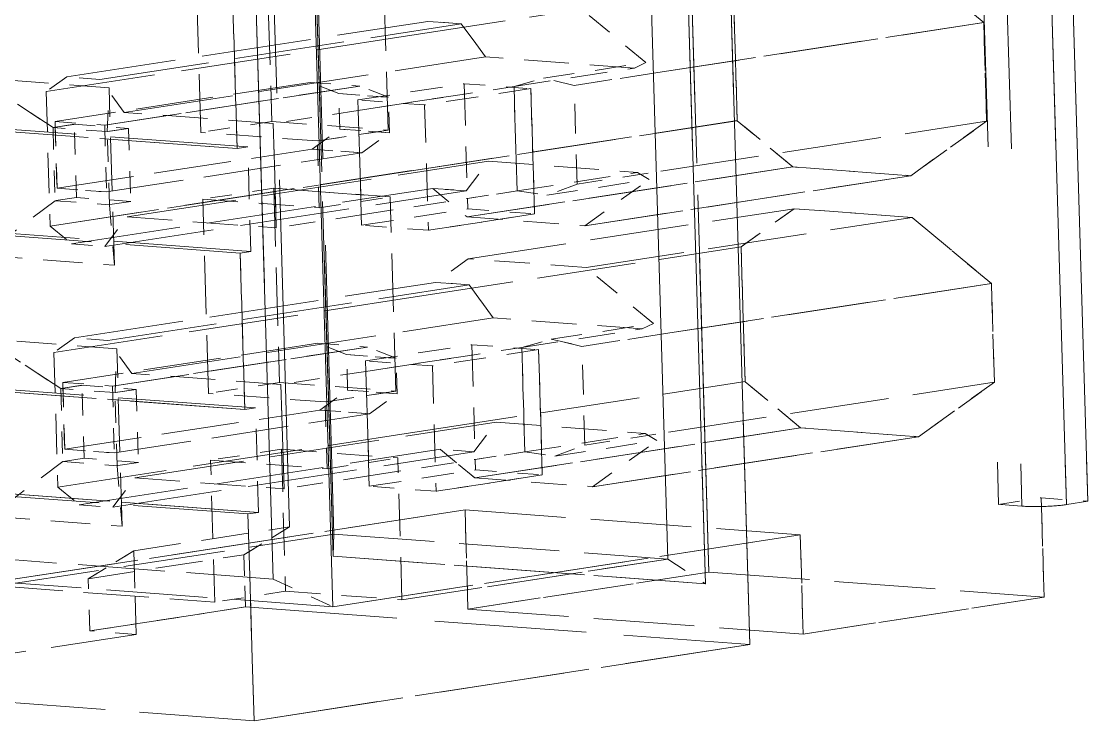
# Model space of a CAD drawing. Extents: x 23 to 417, y 3 to 294.
# Drawn here: x 328.52 to 333.6, y 138 to 141.33 of the extents above; entities that cross this region are included whole.
import ezdxf

# ---------------------------------------------------------------- set-up
doc = ezdxf.new("R2010")
doc.units = 0
doc.linetypes.add('DASHED', pattern=[15, 12, -3])
doc.layers.get('0').update_dxf_attribs({"lineweight": 13})

# ---------------------------------------------------------------- blocks, each defined once
blk = doc.blocks.new('BLOCK3535')
at = {"color": 7, "linetype": 'DASHED', "lineweight": 13}
for p, q in [((-41.505, 44.309), (-40.551, 12.073)), ((-40.551, 12.073), (-41.505, 44.309)), ((-41.895, 43.793), (-40.973, 12.649)), ((-40.973, 12.649), (-41.895, 43.793)), ((-39.084, 43.795), (-38.185, 13.406)), ((-39.084, 43.795), (-38.185, 13.406)), ((-38.863, 43.778), (-37.963, 13.389)), ((-38.863, 43.778), (-37.963, 13.389)), ((-37.54, 13.404), (-38.439, 43.793)), ((-38.439, 43.793), (-37.54, 13.404)), ((-37.337, 13.435), (-38.237, 43.824)), ((-38.237, 43.824), (-37.337, 13.435)), ((-41.333, 12.886), (-42.241, 43.533)), ((-41.333, 12.886), (-42.241, 43.533)), ((-44.52, 12.432), (-45.42, 42.821)), ((-44.52, 12.432), (-45.42, 42.821)), ((-45.969, 42.488), (-45.087, 12.695)), ((-45.087, 12.695), (-45.969, 42.488))]:
    blk.add_line(p, q, dxfattribs=at)
at = {"color": 7, "linetype": 'DASHED', "lineweight": 13, "ltscale": 0.299304}
for p, q in [((-41.296, 24.729), (-40.941, 12.762)), ((-40.941, 12.762), (-41.296, 24.729))]:
    blk.add_line(p, q, dxfattribs=at)
at = {"color": 7, "linetype": 'DASHED', "lineweight": 13, "ltscale": 0.275211}
for p, q in [((-44.93, 13.192), (-45.255, 24.195)), ((-44.93, 13.192), (-45.255, 24.195)), ((-44.833, 24.126), (-44.508, 13.122)), ((-44.833, 24.126), (-44.508, 13.122))]:
    blk.add_line(p, q, dxfattribs=at)
at = {"color": 7, "linetype": 'DASHED', "lineweight": 13, "ltscale": 0.28142}
for p, q in [((-44.516, 12.913), (-44.849, 24.165)), ((-44.849, 24.165), (-44.516, 12.913))]:
    blk.add_line(p, q, dxfattribs=at)
at = {"color": 7, "linetype": 'DASHED', "lineweight": 13, "ltscale": 0.0462}
for p, q in [((-45.155, 18.896), (-45.1, 17.049)), ((-45.155, 18.896), (-45.1, 17.049)), ((-45.774, 16.945), (-45.829, 18.792)), ((-45.774, 16.945), (-45.829, 18.792)), ((-43.993, 16.966), (-44.048, 18.813)), ((-43.993, 16.966), (-44.048, 18.813)), ((-45.081, 16.413), (-45.027, 14.566)), ((-45.081, 16.413), (-45.027, 14.566)), ((-45.701, 14.462), (-45.755, 16.31)), ((-45.701, 14.462), (-45.755, 16.31)), ((-43.919, 14.483), (-43.974, 16.331)), ((-43.919, 14.483), (-43.974, 16.331))]:
    blk.add_line(p, q, dxfattribs=at)
at = {"color": 7, "linetype": 'DASHED', "lineweight": 13, "ltscale": 0.02456}
for p, q in [((-39.082, 18.618), (-38.327, 17.99)), ((-38.327, 17.99), (-39.082, 18.618)), ((-39.008, 16.136), (-38.253, 15.507)), ((-38.253, 15.507), (-39.008, 16.136))]:
    blk.add_line(p, q, dxfattribs=at)
at = {"color": 7, "linetype": 'DASHED', "lineweight": 13, "ltscale": 0.037258}
for p, q in [((-45.429, 16.79), (-45.474, 18.28)), ((-45.474, 18.28), (-45.429, 16.79)), ((-45.356, 14.308), (-45.4, 15.797)), ((-45.4, 15.797), (-45.356, 14.308))]:
    blk.add_line(p, q, dxfattribs=at)
at = {"color": 7, "linetype": 'DASHED', "lineweight": 13, "ltscale": 0.078413}
for p, q in [((-43.809, 17.862), (-40.709, 18.338)), ((-43.809, 17.862), (-40.709, 18.338)), ((-41.427, 17.514), (-38.327, 17.99)), ((-43.771, 16.58), (-40.671, 17.057)), ((-41.399, 16.575), (-38.299, 17.051)), ((-41.399, 16.575), (-38.299, 17.051)), ((-40.142, 16.616), (-43.242, 16.14)), ((-43.242, 16.14), (-40.142, 16.616)), ((-39.02, 16.533), (-42.12, 16.056)), ((-42.12, 16.056), (-39.02, 16.533)), ((-43.231, 15.743), (-40.13, 16.219)), ((-43.231, 15.743), (-40.13, 16.219)), ((-42.109, 15.659), (-39.008, 16.136)), ((-42.109, 15.659), (-39.008, 16.136)), ((-43.735, 15.379), (-40.635, 15.856)), ((-43.735, 15.379), (-40.635, 15.856)), ((-41.353, 15.031), (-38.253, 15.507)), ((-43.698, 14.098), (-40.597, 14.574)), ((-43.698, 14.098), (-40.597, 14.574)), ((-41.326, 14.092), (-38.226, 14.568)), ((-41.326, 14.092), (-38.226, 14.568)), ((-40.069, 14.134), (-43.169, 13.657)), ((-43.169, 13.657), (-40.069, 14.134)), ((-38.947, 14.05), (-42.047, 13.574)), ((-42.047, 13.574), (-38.947, 14.05))]:
    blk.add_line(p, q, dxfattribs=at)
at = {"color": 7, "linetype": 'DASHED', "lineweight": 13, "ltscale": 0.032084}
for p, q in [((-40.671, 17.056), (-40.709, 18.339)), ((-40.709, 18.339), (-40.671, 17.056)), ((-40.597, 14.573), (-40.635, 15.856)), ((-40.635, 15.856), (-40.597, 14.573))]:
    blk.add_line(p, q, dxfattribs=at)
at = {"color": 7, "linetype": 'DASHED', "lineweight": 13, "ltscale": 0.02083}
for p, q in [((-41.542, 17.609), (-42.182, 18.142)), ((-41.542, 17.609), (-42.182, 18.142)), ((-41.468, 15.126), (-42.109, 15.659)), ((-41.468, 15.126), (-42.109, 15.659))]:
    blk.add_line(p, q, dxfattribs=at)
at = {"color": 7, "linetype": 'DASHED', "lineweight": 13, "ltscale": 0.086914}
for p, q in [((-47.051, 17.473), (-43.615, 18.001)), ((-47.004, 15.884), (-43.568, 16.412)), ((-46.978, 14.99), (-43.542, 15.518))]:
    blk.add_line(p, q, dxfattribs=at)
at = {"color": 7, "linetype": 'DASHED', "lineweight": 13, "ltscale": 0.086919}
for p, q in [((-47.051, 17.473), (-43.615, 18)), ((-46.978, 14.99), (-43.541, 15.518))]:
    blk.add_line(p, q, dxfattribs=at)
at = {"color": 7, "linetype": 'DASHED', "lineweight": 13, "ltscale": 0.086936}
for p, q in [((-46.734, 17.449), (-43.297, 17.977)), ((-46.734, 17.449), (-43.297, 17.977)), ((-47.246, 17.334), (-43.809, 17.862)), ((-47.246, 17.334), (-43.809, 17.862)), ((-46.504, 17.135), (-43.067, 17.663)), ((-46.504, 17.135), (-43.067, 17.663)), ((-46.474, 16.142), (-43.037, 16.67)), ((-46.474, 16.142), (-43.037, 16.67)), ((-47.208, 16.053), (-43.771, 16.581)), ((-46.687, 15.86), (-43.25, 16.388)), ((-46.687, 15.86), (-43.25, 16.388)), ((-46.66, 14.966), (-43.223, 15.495)), ((-46.66, 14.966), (-43.223, 15.495)), ((-47.173, 14.851), (-43.735, 15.379)), ((-47.173, 14.851), (-43.735, 15.379)), ((-46.43, 14.652), (-42.993, 15.18)), ((-46.43, 14.652), (-42.993, 15.18)), ((-46.401, 13.659), (-42.964, 14.187)), ((-46.401, 13.659), (-42.964, 14.187)), ((-47.135, 13.57), (-43.698, 14.098)), ((-47.135, 13.57), (-43.698, 14.098)), ((-46.613, 13.378), (-43.176, 13.906)), ((-46.613, 13.378), (-43.176, 13.906))]:
    blk.add_line(p, q, dxfattribs=at)
at = {"color": 7, "linetype": 'DASHED', "lineweight": 13, "ltscale": 0.007981}
for p, q in [((-43.615, 18.001), (-43.297, 17.977)), ((-43.542, 15.518), (-43.223, 15.495))]:
    blk.add_line(p, q, dxfattribs=at)
at = {"color": 7, "linetype": 'DASHED', "lineweight": 13, "ltscale": 0.00798}
for p, q in [((-43.297, 17.977), (-43.615, 18.001)), ((-43.25, 16.388), (-43.568, 16.412)), ((-43.568, 16.412), (-43.25, 16.388)), ((-43.223, 15.495), (-43.542, 15.518)), ((-43.176, 13.906), (-43.495, 13.929)), ((-43.176, 13.906), (-43.495, 13.929))]:
    blk.add_line(p, q, dxfattribs=at)
at = {"color": 7, "linetype": 'DASHED', "lineweight": 13, "ltscale": 0.009743}
for p, q in [((-43.297, 17.977), (-43.067, 17.663)), ((-43.067, 17.663), (-43.297, 17.977)), ((-46.504, 17.135), (-46.734, 17.449)), ((-46.504, 17.135), (-46.734, 17.449)), ((-43.223, 15.495), (-42.993, 15.18)), ((-42.993, 15.18), (-43.223, 15.495)), ((-46.43, 14.652), (-46.66, 14.966)), ((-46.43, 14.652), (-46.66, 14.966))]:
    blk.add_line(p, q, dxfattribs=at)
at = {"color": 7, "linetype": 'DASHED', "lineweight": 13, "ltscale": 0.078412}
for p, q in [((-38.327, 17.99), (-41.427, 17.514)), ((-38.253, 15.507), (-41.353, 15.031))]:
    blk.add_line(p, q, dxfattribs=at)
at = {"color": 7, "linetype": 'DASHED', "lineweight": 13, "ltscale": 0.02348}
for p, q in [((-38.327, 17.99), (-38.299, 17.051)), ((-38.299, 17.051), (-38.327, 17.99)), ((-38.253, 15.507), (-38.225, 14.568)), ((-38.225, 14.568), (-38.253, 15.507))]:
    blk.add_line(p, q, dxfattribs=at)
at = {"color": 7, "linetype": 'DASHED', "lineweight": 13, "ltscale": 0.035532}
for p, q in [((-41.649, 17.557), (-43.067, 17.663)), ((-41.649, 17.557), (-43.067, 17.663)), ((-45.086, 17.029), (-46.504, 17.135)), ((-45.086, 17.029), (-46.504, 17.135)), ((-43.037, 16.67), (-41.62, 16.564)), ((-43.037, 16.67), (-41.62, 16.564)), ((-46.474, 16.142), (-45.057, 16.036)), ((-46.474, 16.142), (-45.057, 16.036)), ((-41.576, 15.075), (-42.993, 15.18)), ((-41.576, 15.075), (-42.993, 15.18)), ((-45.013, 14.547), (-46.43, 14.652)), ((-45.013, 14.547), (-46.43, 14.652)), ((-42.964, 14.187), (-41.546, 14.081)), ((-42.964, 14.187), (-41.546, 14.081)), ((-46.401, 13.659), (-44.983, 13.553)), ((-46.401, 13.659), (-44.983, 13.553))]:
    blk.add_line(p, q, dxfattribs=at)
at = {"color": 7, "linetype": 'DASHED', "lineweight": 13, "ltscale": 0.028979}
for p, q in [((-42.795, 17.381), (-41.649, 17.557)), ((-42.795, 17.381), (-41.649, 17.557)), ((-42.765, 16.388), (-41.62, 16.564)), ((-42.765, 16.388), (-41.62, 16.564)), ((-42.721, 14.899), (-41.576, 15.075)), ((-42.721, 14.899), (-41.576, 15.075)), ((-42.692, 13.905), (-41.546, 14.081)), ((-42.692, 13.905), (-41.546, 14.081))]:
    blk.add_line(p, q, dxfattribs=at)
at = {"color": 7, "linetype": 'DASHED', "lineweight": 13, "ltscale": 0.024606}
for p, q in [((-42.514, 17.46), (-41.542, 17.609)), ((-42.514, 17.46), (-41.542, 17.609)), ((-42.482, 16.347), (-41.509, 16.496)), ((-42.482, 16.347), (-41.509, 16.496)), ((-42.441, 14.977), (-41.468, 15.126)), ((-42.441, 14.977), (-41.468, 15.126)), ((-42.408, 13.864), (-41.435, 14.013)), ((-42.408, 13.864), (-41.435, 14.013))]:
    blk.add_line(p, q, dxfattribs=at)
at = {"color": 7, "linetype": 'DASHED', "lineweight": 13, "ltscale": 0.002984}
for p, q in [((-41.542, 17.609), (-41.649, 17.557)), ((-41.542, 17.609), (-41.649, 17.557)), ((-41.468, 15.126), (-41.576, 15.075)), ((-41.468, 15.126), (-41.576, 15.075))]:
    blk.add_line(p, q, dxfattribs=at)
at = {"color": 7, "linetype": 'DASHED', "lineweight": 13, "ltscale": 0.03146}
for p, q in [((-46.647, 17.369), (-47.902, 17.463)), ((-46.647, 17.369), (-47.902, 17.463)), ((-47.852, 15.775), (-46.597, 15.681)), ((-47.852, 15.775), (-46.597, 15.681)), ((-46.574, 14.887), (-47.829, 14.98)), ((-46.574, 14.887), (-47.829, 14.98)), ((-47.779, 13.292), (-46.524, 13.198)), ((-47.779, 13.292), (-46.524, 13.198))]:
    blk.add_line(p, q, dxfattribs=at)
at = {"color": 7, "linetype": 'DASHED', "lineweight": 13, "ltscale": 0.021543}
for p, q in [((-47.902, 17.463), (-47.181, 16.991)), ((-47.181, 16.991), (-47.902, 17.463)), ((-47.829, 14.98), (-47.108, 14.508)), ((-47.108, 14.508), (-47.829, 14.98))]:
    blk.add_line(p, q, dxfattribs=at)
at = {"color": 7, "linetype": 'DASHED', "lineweight": 13, "ltscale": 0.005983}
for p, q in [((-47.051, 17.473), (-47.246, 17.334)), ((-47.051, 17.473), (-47.246, 17.334)), ((-46.978, 14.99), (-47.173, 14.851)), ((-46.978, 14.99), (-47.173, 14.851))]:
    blk.add_line(p, q, dxfattribs=at)
at = {"color": 7, "linetype": 'DASHED', "lineweight": 13, "ltscale": 0.007958}
for p, q in [((-46.734, 17.449), (-47.051, 17.473)), ((-46.734, 17.449), (-47.051, 17.473)), ((-47.004, 15.884), (-46.687, 15.86)), ((-47.004, 15.884), (-46.687, 15.86)), ((-46.66, 14.966), (-46.978, 14.99)), ((-46.66, 14.966), (-46.978, 14.99)), ((-46.931, 13.401), (-46.613, 13.378)), ((-46.931, 13.401), (-46.613, 13.378))]:
    blk.add_line(p, q, dxfattribs=at)
at = {"color": 7, "linetype": 'DASHED', "lineweight": 13, "ltscale": 0.007278}
for p, q in [((-42.795, 17.381), (-42.514, 17.46)), ((-42.795, 17.381), (-42.514, 17.46)), ((-42.721, 14.899), (-42.441, 14.977)), ((-42.721, 14.899), (-42.441, 14.977))]:
    blk.add_line(p, q, dxfattribs=at)
at = {"color": 7, "linetype": 'DASHED', "lineweight": 13, "ltscale": 0.007494}
for p, q in [((-42.222, 17.392), (-42.514, 17.46)), ((-42.222, 17.392), (-42.514, 17.46)), ((-42.149, 14.909), (-42.441, 14.977)), ((-42.441, 14.977), (-42.149, 14.909))]:
    blk.add_line(p, q, dxfattribs=at)
at = {"color": 7, "linetype": 'DASHED', "lineweight": 13, "ltscale": 0.020121}
for p, q in [((-41.427, 17.514), (-42.222, 17.392)), ((-42.222, 17.392), (-41.427, 17.514)), ((-42.195, 16.452), (-41.399, 16.575)), ((-42.195, 16.452), (-41.399, 16.575)), ((-41.353, 15.031), (-42.149, 14.909)), ((-42.149, 14.909), (-41.353, 15.031)), ((-42.121, 13.97), (-41.326, 14.092)), ((-42.121, 13.97), (-41.326, 14.092))]:
    blk.add_line(p, q, dxfattribs=at)
at = {"color": 7, "linetype": 'DASHED', "lineweight": 13, "ltscale": 0.061367}
for p, q in [((-44.736, 17.421), (-47.162, 17.048)), ((-44.736, 17.421), (-47.162, 17.048)), ((-46.689, 17.013), (-44.263, 17.386)), ((-44.263, 17.386), (-46.689, 17.013)), ((-47.143, 16.413), (-44.717, 16.786)), ((-47.143, 16.413), (-44.717, 16.786)), ((-46.671, 16.378), (-44.244, 16.75)), ((-46.671, 16.378), (-44.244, 16.75)), ((-44.662, 14.938), (-47.088, 14.566)), ((-44.662, 14.938), (-47.088, 14.566)), ((-46.616, 14.531), (-44.19, 14.903)), ((-44.19, 14.903), (-46.616, 14.531)), ((-47.07, 13.93), (-44.643, 14.303)), ((-47.07, 13.93), (-44.643, 14.303)), ((-46.597, 13.895), (-44.171, 14.268)), ((-46.597, 13.895), (-44.171, 14.268))]:
    blk.add_line(p, q, dxfattribs=at)
at = {"color": 7, "linetype": 'DASHED', "lineweight": 13, "ltscale": 0.010442}
for p, q in [((-46.665, 16.952), (-46.647, 17.369)), ((-46.665, 16.952), (-46.647, 17.369)), ((-46.591, 14.469), (-46.574, 14.887)), ((-46.591, 14.469), (-46.574, 14.887))]:
    blk.add_line(p, q, dxfattribs=at)
at = {"color": 7, "linetype": 'DASHED', "lineweight": 13, "ltscale": 0.042225}
for p, q in [((-46.597, 15.681), (-46.647, 17.369)), ((-46.597, 15.681), (-46.647, 17.369)), ((-46.524, 13.198), (-46.574, 14.887)), ((-46.524, 13.198), (-46.574, 14.887))]:
    blk.add_line(p, q, dxfattribs=at)
at = {"color": 7, "linetype": 'DASHED', "lineweight": 13, "ltscale": 0.011844}
for p, q in [((-44.736, 17.421), (-44.263, 17.386)), ((-44.736, 17.421), (-44.263, 17.386)), ((-43.989, 17.279), (-44.462, 17.314)), ((-44.462, 17.314), (-43.989, 17.279)), ((-47.162, 17.048), (-46.689, 17.013)), ((-47.162, 17.048), (-46.689, 17.013)), ((-43.979, 16.941), (-44.452, 16.976)), ((-44.452, 16.976), (-43.979, 16.941)), ((-44.244, 16.75), (-44.717, 16.786)), ((-44.717, 16.786), (-44.244, 16.75)), ((-46.671, 16.378), (-47.143, 16.413)), ((-47.143, 16.413), (-46.671, 16.378)), ((-44.662, 14.938), (-44.19, 14.903)), ((-44.662, 14.938), (-44.19, 14.903)), ((-43.916, 14.796), (-44.388, 14.831)), ((-44.388, 14.831), (-43.916, 14.796)), ((-47.088, 14.566), (-46.616, 14.531)), ((-47.088, 14.566), (-46.616, 14.531)), ((-43.906, 14.458), (-44.378, 14.493)), ((-44.378, 14.493), (-43.906, 14.458)), ((-44.171, 14.268), (-44.643, 14.303)), ((-44.643, 14.303), (-44.171, 14.268)), ((-46.597, 13.895), (-47.07, 13.93)), ((-47.07, 13.93), (-46.597, 13.895))]:
    blk.add_line(p, q, dxfattribs=at)
at = {"color": 7, "linetype": 'DASHED', "lineweight": 13, "ltscale": 0.007359}
for p, q in [((-44.462, 17.314), (-44.736, 17.421)), ((-44.462, 17.314), (-44.736, 17.421)), ((-43.989, 17.279), (-44.263, 17.386)), ((-43.989, 17.279), (-44.263, 17.386)), ((-44.388, 14.831), (-44.662, 14.938)), ((-44.388, 14.831), (-44.662, 14.938)), ((-43.916, 14.796), (-44.19, 14.903)), ((-43.916, 14.796), (-44.19, 14.903))]:
    blk.add_line(p, q, dxfattribs=at)
at = {"color": 7, "linetype": 'DASHED', "lineweight": 13, "ltscale": 0.025569}
for p, q in [((-44.281, 17.253), (-43.27, 17.408)), ((-44.281, 17.253), (-43.27, 17.408)), ((-42.635, 17.361), (-43.646, 17.206)), ((-42.635, 17.361), (-43.646, 17.206)), ((-43.267, 17.309), (-44.278, 17.154)), ((-44.278, 17.154), (-43.267, 17.309)), ((-44.248, 16.16), (-43.237, 16.316)), ((-44.248, 16.16), (-43.237, 16.316)), ((-44.245, 16.061), (-43.234, 16.216)), ((-44.245, 16.061), (-43.234, 16.216)), ((-43.61, 16.014), (-42.599, 16.169)), ((-42.599, 16.169), (-43.61, 16.014)), ((-44.207, 14.77), (-43.196, 14.925)), ((-44.207, 14.77), (-43.196, 14.925)), ((-43.193, 14.826), (-44.204, 14.671)), ((-44.204, 14.671), (-43.193, 14.826)), ((-42.561, 14.878), (-43.572, 14.723)), ((-42.561, 14.878), (-43.572, 14.723)), ((-44.175, 13.678), (-43.164, 13.833)), ((-44.175, 13.678), (-43.164, 13.833)), ((-44.172, 13.578), (-43.161, 13.734)), ((-44.172, 13.578), (-43.161, 13.734)), ((-43.537, 13.531), (-42.526, 13.686)), ((-42.526, 13.686), (-43.537, 13.531))]:
    blk.add_line(p, q, dxfattribs=at)
at = {"color": 7, "linetype": 'DASHED', "lineweight": 13, "ltscale": 0.002484}
for p, q in [((-43.267, 17.309), (-43.27, 17.408)), ((-43.27, 17.408), (-43.267, 17.309)), ((-44.281, 17.253), (-44.278, 17.154)), ((-44.281, 17.253), (-44.278, 17.154)), ((-43.234, 16.216), (-43.237, 16.316)), ((-43.237, 16.316), (-43.234, 16.216)), ((-44.248, 16.16), (-44.245, 16.061)), ((-44.248, 16.16), (-44.245, 16.061)), ((-43.193, 14.826), (-43.196, 14.925)), ((-43.196, 14.925), (-43.193, 14.826)), ((-44.207, 14.77), (-44.204, 14.671)), ((-44.207, 14.77), (-44.204, 14.671)), ((-43.161, 13.734), (-43.164, 13.833)), ((-43.164, 13.833), (-43.161, 13.734)), ((-44.175, 13.678), (-44.172, 13.578)), ((-44.175, 13.678), (-44.172, 13.578))]:
    blk.add_line(p, q, dxfattribs=at)
at = {"color": 7, "linetype": 'DASHED', "lineweight": 13, "ltscale": 0.015915}
for p, q in [((-43.27, 17.408), (-42.635, 17.361)), ((-43.27, 17.408), (-42.635, 17.361)), ((-43.646, 17.206), (-44.281, 17.253)), ((-43.646, 17.206), (-44.281, 17.253)), ((-43.234, 16.216), (-42.599, 16.169)), ((-43.234, 16.216), (-42.599, 16.169)), ((-43.61, 16.014), (-44.245, 16.061)), ((-43.61, 16.014), (-44.245, 16.061)), ((-43.196, 14.925), (-42.561, 14.878)), ((-43.196, 14.925), (-42.561, 14.878)), ((-43.572, 14.723), (-44.207, 14.77)), ((-43.572, 14.723), (-44.207, 14.77)), ((-43.161, 13.734), (-42.526, 13.686)), ((-43.161, 13.734), (-42.526, 13.686)), ((-43.537, 13.531), (-44.172, 13.578)), ((-43.537, 13.531), (-44.172, 13.578))]:
    blk.add_line(p, q, dxfattribs=at)
at = {"color": 7, "linetype": 'DASHED', "lineweight": 13, "ltscale": 0.011932}
for p, q in [((-42.795, 17.381), (-43.267, 17.309)), ((-42.795, 17.381), (-43.267, 17.309)), ((-43.237, 16.316), (-42.765, 16.388)), ((-42.765, 16.388), (-43.237, 16.316)), ((-42.721, 14.899), (-43.193, 14.826)), ((-42.721, 14.899), (-43.193, 14.826)), ((-43.164, 13.833), (-42.692, 13.905)), ((-42.692, 13.905), (-43.164, 13.833))]:
    blk.add_line(p, q, dxfattribs=at)
at = {"color": 7, "linetype": 'DASHED', "lineweight": 13, "ltscale": 0.024839}
for p, q in [((-42.765, 16.388), (-42.795, 17.381)), ((-42.795, 17.381), (-42.765, 16.388)), ((-43.267, 17.309), (-43.237, 16.316)), ((-43.267, 17.309), (-43.237, 16.316)), ((-44.248, 16.16), (-44.278, 17.154)), ((-44.278, 17.154), (-44.248, 16.16)), ((-45.057, 16.036), (-45.086, 17.029)), ((-45.086, 17.029), (-45.057, 16.036)), ((-45.299, 15.813), (-45.328, 16.806)), ((-45.299, 15.813), (-45.328, 16.806)), ((-43.193, 14.826), (-43.164, 13.833)), ((-43.193, 14.826), (-43.164, 13.833)), ((-42.692, 13.905), (-42.721, 14.899)), ((-42.721, 14.899), (-42.692, 13.905)), ((-44.175, 13.678), (-44.204, 14.671)), ((-44.204, 14.671), (-44.175, 13.678)), ((-44.983, 13.553), (-45.013, 14.547)), ((-45.013, 14.547), (-44.983, 13.553)), ((-45.225, 13.33), (-45.255, 14.323)), ((-45.225, 13.33), (-45.255, 14.323))]:
    blk.add_line(p, q, dxfattribs=at)
at = {"color": 7, "linetype": 'DASHED', "lineweight": 13, "ltscale": 0.029806}
for p, q in [((-42.599, 16.169), (-42.635, 17.361)), ((-42.635, 17.361), (-42.599, 16.169)), ((-43.646, 17.206), (-43.61, 16.014)), ((-43.646, 17.206), (-43.61, 16.014)), ((-42.526, 13.686), (-42.561, 14.878)), ((-42.561, 14.878), (-42.526, 13.686)), ((-43.572, 14.723), (-43.537, 13.531)), ((-43.572, 14.723), (-43.537, 13.531))]:
    blk.add_line(p, q, dxfattribs=at)
at = {"color": 7, "linetype": 'DASHED', "lineweight": 13, "ltscale": 0.0235}
for p, q in [((-42.195, 16.452), (-42.222, 17.392)), ((-42.195, 16.452), (-42.222, 17.392)), ((-42.121, 13.97), (-42.149, 14.909)), ((-42.121, 13.97), (-42.149, 14.909))]:
    blk.add_line(p, q, dxfattribs=at)
at = {"color": 7, "linetype": 'DASHED', "lineweight": 13, "ltscale": 0.032042}
for p, q in [((-47.246, 17.334), (-47.208, 16.053)), ((-47.246, 17.334), (-47.208, 16.053)), ((-47.173, 14.851), (-47.135, 13.57)), ((-47.173, 14.851), (-47.135, 13.57))]:
    blk.add_line(p, q, dxfattribs=at)
at = {"color": 7, "linetype": 'DASHED', "lineweight": 13, "ltscale": 0.008445}
for p, q in [((-44.452, 16.976), (-44.462, 17.314)), ((-44.452, 16.976), (-44.462, 17.314)), ((-43.979, 16.941), (-43.989, 17.279)), ((-43.979, 16.941), (-43.989, 17.279)), ((-44.378, 14.493), (-44.388, 14.831)), ((-44.378, 14.493), (-44.388, 14.831)), ((-43.906, 14.458), (-43.916, 14.796)), ((-43.906, 14.458), (-43.916, 14.796))]:
    blk.add_line(p, q, dxfattribs=at)
at = {"color": 7, "linetype": 'DASHED', "lineweight": 13, "ltscale": 0.020456}
for p, q in [((-44.278, 17.154), (-45.086, 17.029)), ((-44.278, 17.154), (-45.086, 17.029)), ((-44.248, 16.16), (-45.057, 16.036)), ((-44.248, 16.16), (-45.057, 16.036)), ((-44.204, 14.671), (-45.013, 14.547)), ((-44.204, 14.671), (-45.013, 14.547)), ((-44.175, 13.678), (-44.983, 13.553)), ((-44.175, 13.678), (-44.983, 13.553))]:
    blk.add_line(p, q, dxfattribs=at)
at = {"color": 7, "linetype": 'DASHED', "lineweight": 13, "ltscale": 0.109185}
for p, q in [((-45.429, 16.79), (-49.785, 17.115)), ((-49.785, 17.115), (-45.429, 16.79)), ((-45.328, 16.806), (-49.684, 17.13)), ((-45.328, 16.806), (-49.684, 17.13)), ((-45.299, 15.813), (-49.654, 16.137)), ((-45.299, 15.813), (-49.654, 16.137)), ((-49.755, 16.122), (-45.4, 15.797)), ((-49.755, 16.122), (-45.4, 15.797)), ((-45.356, 14.308), (-49.711, 14.632)), ((-49.711, 14.632), (-45.356, 14.308)), ((-45.255, 14.323), (-49.61, 14.648)), ((-45.255, 14.323), (-49.61, 14.648)), ((-49.682, 13.639), (-45.327, 13.315)), ((-49.682, 13.639), (-45.327, 13.315)), ((-49.581, 13.654), (-45.225, 13.33)), ((-45.225, 13.33), (-49.581, 13.654)), ((-49.624, 11.673), (-45.268, 11.348)), ((-49.624, 11.673), (-45.268, 11.348))]:
    blk.add_line(p, q, dxfattribs=at)
at = {"color": 7, "linetype": 'DASHED', "lineweight": 13, "ltscale": 0.015897}
for p, q in [((-47.143, 16.413), (-47.162, 17.048)), ((-47.162, 17.048), (-47.143, 16.413)), ((-46.689, 17.013), (-46.671, 16.378)), ((-46.689, 17.013), (-46.671, 16.378)), ((-44.648, 16.227), (-44.667, 16.863)), ((-44.648, 16.227), (-44.667, 16.863)), ((-47.07, 13.93), (-47.088, 14.566)), ((-47.088, 14.566), (-47.07, 13.93)), ((-46.616, 14.531), (-46.597, 13.895)), ((-46.616, 14.531), (-46.597, 13.895)), ((-44.574, 13.744), (-44.593, 14.38)), ((-44.574, 13.744), (-44.593, 14.38))]:
    blk.add_line(p, q, dxfattribs=at)
at = {"color": 7, "linetype": 'DASHED', "lineweight": 13, "ltscale": 0.017046}
for p, q in [((-45.1, 17.049), (-45.774, 16.945)), ((-45.1, 17.049), (-45.774, 16.945)), ((-43.993, 16.966), (-44.667, 16.863)), ((-44.667, 16.863), (-43.993, 16.966)), ((-45.081, 16.413), (-45.755, 16.31)), ((-45.081, 16.413), (-45.755, 16.31)), ((-44.648, 16.227), (-43.974, 16.331)), ((-44.648, 16.227), (-43.974, 16.331)), ((-45.027, 14.566), (-45.701, 14.462)), ((-45.027, 14.566), (-45.701, 14.462)), ((-43.919, 14.483), (-44.593, 14.38)), ((-44.593, 14.38), (-43.919, 14.483)), ((-45.008, 13.93), (-45.682, 13.827)), ((-45.008, 13.93), (-45.682, 13.827)), ((-44.574, 13.744), (-43.901, 13.848)), ((-44.574, 13.744), (-43.901, 13.848)), ((-44.968, 12.58), (-45.642, 12.476)), ((-44.968, 12.58), (-45.642, 12.476))]:
    blk.add_line(p, q, dxfattribs=at)
at = {"color": 7, "linetype": 'DASHED', "lineweight": 13, "ltscale": 0.027759}
for p, q in [((-45.1, 17.049), (-43.993, 16.966)), ((-45.1, 17.049), (-43.993, 16.966)), ((-44.667, 16.863), (-45.774, 16.945)), ((-44.667, 16.863), (-45.774, 16.945)), ((-43.974, 16.331), (-45.081, 16.413)), ((-45.081, 16.413), (-43.974, 16.331)), ((-45.755, 16.31), (-44.648, 16.227)), ((-45.755, 16.31), (-44.648, 16.227)), ((-45.027, 14.566), (-43.919, 14.483)), ((-45.027, 14.566), (-43.919, 14.483)), ((-44.593, 14.38), (-45.701, 14.462)), ((-44.593, 14.38), (-45.701, 14.462)), ((-45.008, 13.93), (-43.901, 13.848)), ((-45.008, 13.93), (-43.901, 13.848)), ((-45.682, 13.827), (-44.574, 13.744)), ((-45.682, 13.827), (-44.574, 13.744)), ((-44.968, 12.58), (-43.861, 12.497)), ((-44.968, 12.58), (-43.861, 12.497))]:
    blk.add_line(p, q, dxfattribs=at)
at = {"color": 7, "linetype": 'DASHED', "lineweight": 13, "ltscale": 0.078411}
blk.add_line((-40.671, 17.056), (-43.771, 16.58), dxfattribs=at)
at = {"color": 7, "linetype": 'DASHED', "lineweight": 13, "ltscale": 0.017192}
for p, q in [((-40.142, 16.616), (-40.671, 17.056)), ((-40.671, 17.056), (-40.142, 16.616)), ((-40.069, 14.134), (-40.597, 14.573)), ((-40.597, 14.573), (-40.069, 14.134))]:
    blk.add_line(p, q, dxfattribs=at)
at = {"color": 7, "linetype": 'DASHED', "lineweight": 13, "ltscale": 0.022205}
for p, q in [((-38.299, 17.051), (-39.02, 16.533)), ((-39.02, 16.533), (-38.299, 17.051)), ((-38.225, 14.568), (-38.947, 14.05)), ((-38.947, 14.05), (-38.225, 14.568))]:
    blk.add_line(p, q, dxfattribs=at)
at = {"color": 7, "linetype": 'DASHED', "lineweight": 13, "ltscale": 0.005114}
for p, q in [((-47.181, 16.991), (-46.979, 17.022)), ((-46.979, 17.022), (-47.181, 16.991)), ((-46.665, 16.952), (-46.462, 16.983)), ((-46.462, 16.983), (-46.665, 16.952)), ((-46.958, 16.326), (-47.161, 16.295)), ((-46.958, 16.326), (-47.161, 16.295)), ((-46.442, 16.288), (-46.644, 16.257)), ((-46.442, 16.288), (-46.644, 16.257)), ((-47.108, 14.508), (-46.906, 14.539)), ((-46.906, 14.539), (-47.108, 14.508)), ((-46.591, 14.469), (-46.389, 14.5)), ((-46.389, 14.5), (-46.591, 14.469)), ((-46.885, 13.844), (-47.087, 13.813)), ((-46.885, 13.844), (-47.087, 13.813)), ((-46.368, 13.805), (-46.57, 13.774)), ((-46.368, 13.805), (-46.57, 13.774)), ((-37.337, 13.435), (-37.54, 13.404)), ((-37.337, 13.435), (-37.54, 13.404))]:
    blk.add_line(p, q, dxfattribs=at)
at = {"color": 7, "linetype": 'DASHED', "lineweight": 13, "ltscale": 0.012954}
for p, q in [((-46.665, 16.952), (-47.181, 16.991)), ((-46.665, 16.952), (-47.181, 16.991)), ((-46.979, 17.022), (-46.462, 16.983)), ((-46.979, 17.022), (-46.462, 16.983)), ((-47.161, 16.295), (-46.644, 16.257)), ((-47.161, 16.295), (-46.644, 16.257)), ((-46.442, 16.288), (-46.958, 16.326)), ((-46.442, 16.288), (-46.958, 16.326)), ((-46.591, 14.469), (-47.108, 14.508)), ((-46.591, 14.469), (-47.108, 14.508)), ((-46.906, 14.539), (-46.389, 14.5)), ((-46.906, 14.539), (-46.389, 14.5)), ((-47.087, 13.813), (-46.57, 13.774)), ((-47.087, 13.813), (-46.57, 13.774)), ((-46.368, 13.805), (-46.885, 13.844)), ((-46.368, 13.805), (-46.885, 13.844))]:
    blk.add_line(p, q, dxfattribs=at)
at = {"color": 7, "linetype": 'DASHED', "lineweight": 13, "ltscale": 0.017387}
for p, q in [((-47.181, 16.991), (-47.161, 16.295)), ((-47.181, 16.991), (-47.161, 16.295)), ((-46.958, 16.326), (-46.979, 17.022)), ((-46.958, 16.326), (-46.979, 17.022)), ((-46.644, 16.257), (-46.665, 16.952)), ((-46.644, 16.257), (-46.665, 16.952)), ((-46.462, 16.983), (-46.442, 16.288)), ((-46.462, 16.983), (-46.442, 16.288)), ((-47.108, 14.508), (-47.087, 13.813)), ((-47.108, 14.508), (-47.087, 13.813)), ((-46.885, 13.844), (-46.906, 14.539)), ((-46.885, 13.844), (-46.906, 14.539)), ((-46.57, 13.774), (-46.591, 14.469)), ((-46.57, 13.774), (-46.591, 14.469)), ((-46.389, 14.5), (-46.368, 13.805)), ((-46.389, 14.5), (-46.368, 13.805))]:
    blk.add_line(p, q, dxfattribs=at)
at = {"color": 7, "linetype": 'DASHED', "lineweight": 13, "ltscale": 0.008161}
for p, q in [((-44.717, 16.786), (-44.452, 16.976)), ((-44.717, 16.786), (-44.452, 16.976)), ((-44.244, 16.75), (-43.979, 16.941)), ((-44.244, 16.75), (-43.979, 16.941)), ((-44.643, 14.303), (-44.378, 14.493)), ((-44.643, 14.303), (-44.378, 14.493)), ((-44.171, 14.268), (-43.906, 14.458)), ((-44.171, 14.268), (-43.906, 14.458))]:
    blk.add_line(p, q, dxfattribs=at)
at = {"color": 7, "linetype": 'DASHED', "lineweight": 13, "ltscale": 0.002557}
for p, q in [((-45.328, 16.806), (-45.429, 16.79)), ((-45.328, 16.806), (-45.429, 16.79)), ((-45.4, 15.797), (-45.299, 15.813)), ((-45.299, 15.813), (-45.4, 15.797)), ((-45.255, 14.323), (-45.356, 14.308)), ((-45.255, 14.323), (-45.356, 14.308)), ((-45.327, 13.315), (-45.225, 13.33)), ((-45.225, 13.33), (-45.327, 13.315))]:
    blk.add_line(p, q, dxfattribs=at)
at = {"color": 7, "linetype": 'DASHED', "lineweight": 13, "ltscale": 0.008818}
for p, q in [((-43.25, 16.388), (-43.037, 16.67)), ((-43.25, 16.388), (-43.037, 16.67)), ((-46.687, 15.86), (-46.474, 16.142)), ((-46.687, 15.86), (-46.474, 16.142)), ((-43.176, 13.906), (-42.964, 14.187)), ((-43.176, 13.906), (-42.964, 14.187)), ((-46.613, 13.378), (-46.401, 13.659)), ((-46.613, 13.378), (-46.401, 13.659))]:
    blk.add_line(p, q, dxfattribs=at)
at = {"color": 7, "linetype": 'DASHED', "lineweight": 13, "ltscale": 0.086935}
blk.add_line((-43.771, 16.58), (-47.208, 16.053), dxfattribs=at)
at = {"color": 7, "linetype": 'DASHED', "lineweight": 13, "ltscale": 0.003257}
for p, q in [((-41.62, 16.564), (-41.509, 16.496)), ((-41.62, 16.564), (-41.509, 16.496)), ((-41.546, 14.081), (-41.435, 14.013)), ((-41.546, 14.081), (-41.435, 14.013))]:
    blk.add_line(p, q, dxfattribs=at)
at = {"color": 7, "linetype": 'DASHED', "lineweight": 13, "ltscale": 0.028129}
for p, q in [((-39.02, 16.533), (-40.142, 16.616)), ((-40.142, 16.616), (-39.02, 16.533)), ((-43.242, 16.14), (-42.12, 16.056)), ((-43.242, 16.14), (-42.12, 16.056)), ((-40.13, 16.219), (-39.008, 16.136)), ((-39.008, 16.136), (-40.13, 16.219)), ((-42.109, 15.659), (-43.231, 15.743)), ((-42.109, 15.659), (-43.231, 15.743)), ((-38.947, 14.05), (-40.069, 14.134)), ((-40.069, 14.134), (-38.947, 14.05)), ((-43.169, 13.657), (-42.047, 13.574)), ((-43.169, 13.657), (-42.047, 13.574))]:
    blk.add_line(p, q, dxfattribs=at)
at = {"color": 7, "linetype": 'DASHED', "lineweight": 13, "ltscale": 0.007642}
for p, q in [((-42.195, 16.452), (-42.482, 16.347)), ((-42.195, 16.452), (-42.482, 16.347)), ((-42.408, 13.864), (-42.121, 13.97)), ((-42.408, 13.864), (-42.121, 13.97))]:
    blk.add_line(p, q, dxfattribs=at)
at = {"color": 7, "linetype": 'DASHED', "lineweight": 13, "ltscale": 0.018833}
for p, q in [((-42.12, 16.056), (-41.509, 16.496)), ((-42.12, 16.056), (-41.509, 16.496)), ((-42.047, 13.574), (-41.435, 14.013)), ((-42.047, 13.574), (-41.435, 14.013))]:
    blk.add_line(p, q, dxfattribs=at)
at = {"color": 7, "linetype": 'DASHED', "lineweight": 13, "ltscale": 0.086922}
for p, q in [((-47.004, 15.884), (-43.568, 16.412)), ((-46.931, 13.401), (-43.494, 13.93)), ((-46.931, 13.401), (-43.494, 13.93))]:
    blk.add_line(p, q, dxfattribs=at)
at = {"color": 7, "linetype": 'DASHED', "lineweight": 13, "ltscale": 0.0106}
for p, q in [((-43.568, 16.411), (-43.242, 16.14)), ((-43.568, 16.411), (-43.242, 16.14)), ((-43.169, 13.657), (-43.495, 13.928)), ((-43.495, 13.928), (-43.169, 13.657))]:
    blk.add_line(p, q, dxfattribs=at)
at = {"color": 7, "linetype": 'DASHED', "lineweight": 13, "ltscale": 0.007174}
for p, q in [((-42.765, 16.388), (-42.482, 16.347)), ((-42.765, 16.388), (-42.482, 16.347)), ((-42.692, 13.905), (-42.408, 13.864)), ((-42.692, 13.905), (-42.408, 13.864))]:
    blk.add_line(p, q, dxfattribs=at)
at = {"color": 7, "linetype": 'DASHED', "lineweight": 13, "ltscale": 0.02164}
for p, q in [((-47.161, 16.295), (-47.852, 15.775)), ((-47.161, 16.295), (-47.852, 15.775)), ((-47.087, 13.813), (-47.779, 13.292)), ((-47.087, 13.813), (-47.779, 13.292))]:
    blk.add_line(p, q, dxfattribs=at)
at = {"color": 7, "linetype": 'DASHED', "lineweight": 13, "ltscale": 0.014443}
for p, q in [((-46.644, 16.257), (-46.597, 15.681)), ((-46.644, 16.257), (-46.597, 15.681)), ((-46.57, 13.774), (-46.524, 13.198)), ((-46.57, 13.774), (-46.524, 13.198))]:
    blk.add_line(p, q, dxfattribs=at)
at = {"color": 7, "linetype": 'DASHED', "lineweight": 13, "ltscale": 0.015543}
for p, q in [((-40.635, 15.856), (-40.13, 16.219)), ((-40.13, 16.219), (-40.635, 15.856))]:
    blk.add_line(p, q, dxfattribs=at)
at = {"color": 7, "linetype": 'DASHED', "lineweight": 13, "ltscale": 0.006617}
for p, q in [((-47.208, 16.053), (-47.004, 15.884)), ((-47.208, 16.053), (-47.004, 15.884)), ((-47.135, 13.57), (-46.931, 13.401)), ((-47.135, 13.57), (-46.931, 13.401))]:
    blk.add_line(p, q, dxfattribs=at)
at = {"color": 7, "linetype": 'DASHED', "lineweight": 13, "ltscale": 0.009584}
blk.add_line((-43.231, 15.743), (-43.542, 15.519), dxfattribs=at)
blk.add_line((-43.231, 15.743), (-43.542, 15.519), dxfattribs=at)
at = {"color": 7, "linetype": 'DASHED', "lineweight": 13, "ltscale": 0.03378}
for p, q in [((-45.008, 13.93), (-44.968, 12.58)), ((-45.008, 13.93), (-44.968, 12.58)), ((-45.642, 12.476), (-45.682, 13.827)), ((-45.642, 12.476), (-45.682, 13.827)), ((-43.861, 12.497), (-43.901, 13.848)), ((-43.861, 12.497), (-43.901, 13.848))]:
    blk.add_line(p, q, dxfattribs=at)
at = {"color": 7, "linetype": 'DASHED', "lineweight": 13, "ltscale": 0.010228}
blk.add_line((-38.185, 13.406), (-37.78, 13.468), dxfattribs=at)
blk.add_line((-38.185, 13.406), (-37.78, 13.468), dxfattribs=at)
at = {"color": 7, "linetype": 'DASHED', "lineweight": 13, "ltscale": 0.005552}
blk.add_line((-37.963, 13.389), (-38.185, 13.406), dxfattribs=at)
blk.add_line((-37.963, 13.389), (-38.185, 13.406), dxfattribs=at)
at = {"color": 7, "linetype": 'DASHED', "lineweight": 13, "ltscale": 0.023597}
for p, q in [((-37.78, 13.468), (-37.752, 12.524)), ((-37.752, 12.524), (-37.78, 13.468)), ((-43.233, 12.41), (-43.261, 13.353)), ((-43.261, 13.353), (-43.233, 12.41)), ((-40.044, 12.172), (-40.072, 13.116)), ((-40.072, 13.116), (-40.044, 12.172))]:
    blk.add_line(p, q, dxfattribs=at)
at = {"color": 7, "linetype": 'DASHED', "lineweight": 13, "ltscale": 0.011104}
for p, q in [((-37.78, 13.468), (-37.337, 13.435)), ((-37.78, 13.468), (-37.337, 13.435)), ((-46.389, 12.169), (-46.832, 12.202)), ((-46.389, 12.169), (-46.832, 12.202))]:
    blk.add_line(p, q, dxfattribs=at)
at = {"color": 7, "linetype": 'DASHED', "lineweight": 13, "ltscale": 0.112506}
for p, q in [((-43.261, 13.353), (-47.709, 12.67)), ((-47.709, 12.67), (-43.261, 13.353)), ((-40.072, 13.116), (-44.52, 12.432)), ((-44.52, 12.432), (-40.072, 13.116))]:
    blk.add_line(p, q, dxfattribs=at)
at = {"color": 7, "linetype": 'DASHED', "lineweight": 13, "ltscale": 0.04918}
for p, q in [((-45.268, 11.348), (-45.327, 13.315)), ((-45.327, 13.315), (-45.268, 11.348))]:
    blk.add_line(p, q, dxfattribs=at)
at = {"color": 7, "linetype": 'DASHED', "lineweight": 13, "ltscale": 0.079946}
for p, q in [((-43.261, 13.353), (-40.072, 13.116)), ((-43.261, 13.353), (-40.072, 13.116)), ((-40.941, 12.762), (-37.752, 12.524)), ((-40.941, 12.762), (-37.752, 12.524)), ((-44.52, 12.432), (-47.709, 12.67)), ((-44.52, 12.432), (-47.709, 12.67)), ((-43.233, 12.41), (-40.044, 12.172)), ((-43.233, 12.41), (-40.044, 12.172))]:
    blk.add_line(p, q, dxfattribs=at)
at = {"color": 7, "linetype": 'DASHED', "lineweight": 13, "ltscale": 0.037502}
for p, q in [((-46.412, 12.964), (-44.93, 13.192)), ((-46.412, 12.964), (-44.93, 13.192)), ((-46.846, 12.699), (-45.364, 12.927)), ((-46.846, 12.699), (-45.364, 12.927)), ((-45.349, 12.43), (-46.832, 12.202)), ((-46.832, 12.202), (-45.349, 12.43))]:
    blk.add_line(p, q, dxfattribs=at)
at = {"color": 7, "linetype": 'DASHED', "lineweight": 13, "ltscale": 0.012714}
for p, q in [((-44.93, 13.192), (-45.364, 12.927)), ((-45.364, 12.927), (-44.93, 13.192)), ((-46.412, 12.964), (-46.846, 12.699)), ((-46.846, 12.699), (-46.412, 12.964))]:
    blk.add_line(p, q, dxfattribs=at)
at = {"color": 7, "linetype": 'DASHED', "lineweight": 13, "ltscale": 0.08097}
blk.add_line((-47.709, 12.63), (-44.508, 13.122), dxfattribs=at)
blk.add_line((-47.709, 12.63), (-44.508, 13.122), dxfattribs=at)
at = {"color": 7, "linetype": 'DASHED', "lineweight": 13, "ltscale": 0.005221}
blk.add_line((-44.508, 13.122), (-44.516, 12.913), dxfattribs=at)
blk.add_line((-44.508, 13.122), (-44.516, 12.913), dxfattribs=at)
at = {"color": 7, "linetype": 'DASHED', "lineweight": 13, "ltscale": 0.079576}
blk.add_line((-44.508, 13.122), (-41.333, 12.886), dxfattribs=at)
blk.add_line((-44.508, 13.122), (-41.333, 12.886), dxfattribs=at)
at = {"color": 7, "linetype": 'DASHED', "lineweight": 13, "ltscale": 0.068842}
blk.add_line((-45.087, 12.695), (-47.833, 12.899), dxfattribs=at)
blk.add_line((-45.087, 12.695), (-47.833, 12.899), dxfattribs=at)
at = {"color": 7, "linetype": 'DASHED', "lineweight": 13, "ltscale": 0.019871}
for p, q in [((-46.389, 12.169), (-46.412, 12.964)), ((-46.412, 12.964), (-46.389, 12.169))]:
    blk.add_line(p, q, dxfattribs=at)
at = {"color": 7, "linetype": 'DASHED', "lineweight": 13, "ltscale": 0.012419}
for p, q in [((-45.364, 12.927), (-45.349, 12.43)), ((-45.349, 12.43), (-45.364, 12.927)), ((-46.832, 12.202), (-46.846, 12.699)), ((-46.832, 12.202), (-46.846, 12.699))]:
    blk.add_line(p, q, dxfattribs=at)
at = {"color": 7, "linetype": 'DASHED', "lineweight": 13, "ltscale": 0.088829}
for p, q in [((-40.973, 12.649), (-44.516, 12.913)), ((-44.516, 12.913), (-40.973, 12.649))]:
    blk.add_line(p, q, dxfattribs=at)
at = {"color": 7, "linetype": 'DASHED', "lineweight": 13, "ltscale": 0.063924}
for p, q in [((-41.333, 12.886), (-43.861, 12.497)), ((-43.861, 12.497), (-41.333, 12.886))]:
    blk.add_line(p, q, dxfattribs=at)
at = {"color": 7, "linetype": 'DASHED', "lineweight": 13, "ltscale": 0.010771}
blk.add_line((-41.333, 12.886), (-40.973, 12.649), dxfattribs=at)
blk.add_line((-41.333, 12.886), (-40.973, 12.649), dxfattribs=at)
at = {"color": 7, "linetype": 'DASHED', "lineweight": 13, "ltscale": 0.015628}
blk.add_line((-45.087, 12.695), (-44.52, 12.432), dxfattribs=at)
blk.add_line((-45.087, 12.695), (-44.52, 12.432), dxfattribs=at)
at = {"color": 7, "linetype": 'DASHED', "lineweight": 13, "ltscale": 0.057957}
for p, q in [((-40.941, 12.762), (-43.233, 12.41)), ((-43.233, 12.41), (-40.941, 12.762)), ((-37.752, 12.524), (-40.044, 12.172)), ((-40.044, 12.172), (-37.752, 12.524))]:
    blk.add_line(p, q, dxfattribs=at)
at = {"color": 7, "linetype": 'DASHED', "lineweight": 13, "ltscale": 0.051817}
blk.add_line((-47.709, 12.63), (-45.642, 12.476), dxfattribs=at)
blk.add_line((-47.709, 12.63), (-45.642, 12.476), dxfattribs=at)
at = {"color": 7, "linetype": 'DASHED', "lineweight": 13, "ltscale": 0.120289}
blk.add_line((-45.349, 12.43), (-40.551, 12.073), dxfattribs=at)
blk.add_line((-45.349, 12.43), (-40.551, 12.073), dxfattribs=at)
at = {"color": 7, "linetype": 'DASHED', "lineweight": 13, "ltscale": 0.081822}
blk.add_line((-49.624, 11.673), (-46.389, 12.169), dxfattribs=at)
blk.add_line((-49.624, 11.673), (-46.389, 12.169), dxfattribs=at)
at = {"color": 7, "linetype": 'DASHED', "lineweight": 13, "ltscale": 0.119324}
for p, q in [((-40.551, 12.073), (-45.268, 11.348)), ((-45.268, 11.348), (-40.551, 12.073))]:
    blk.add_line(p, q, dxfattribs=at)
at = {"color": 7, "linetype": 'DASHED', "lineweight": 13}
blk.add_ellipse((-37.761, 13.42), major_axis=(-0.3, -0.009), ratio=0.113477, start_param=0.827506, end_param=2.398303, dxfattribs=at)
blk.add_ellipse((-37.761, 13.42), major_axis=(-0.3, -0.009), ratio=0.113477, start_param=0.827506, end_param=2.398303, dxfattribs=at)

msp = doc.modelspace()

# ---------------------------------------------------------------- block references
at = {"lineweight": 0, "xscale": 0.5, "yscale": 0.5, "zscale": 0.5}
msp.add_blockref('BLOCK3535', (352.2652, 132.3303), dxfattribs=at)

doc.saveas('drawing.dxf')
